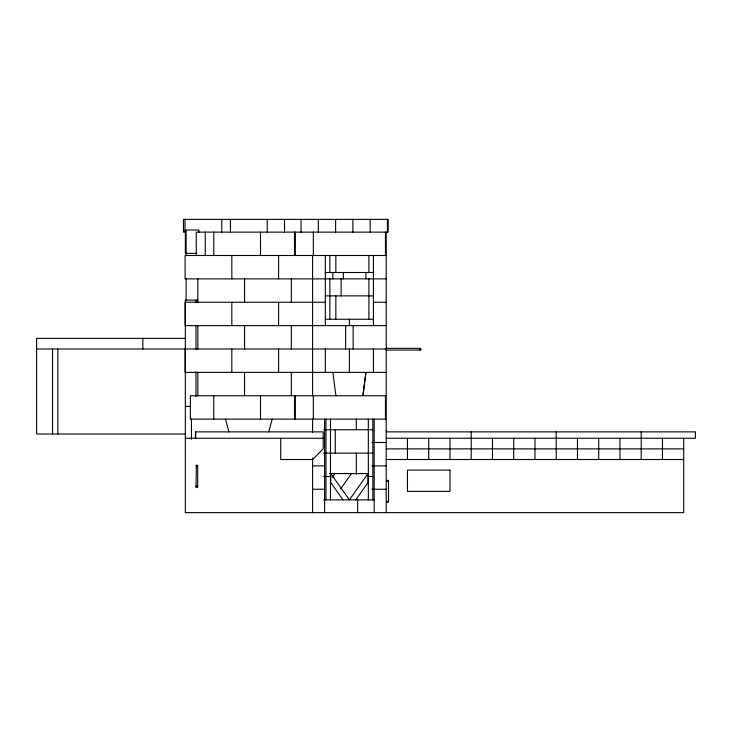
<?xml version="1.0" encoding="UTF-8"?>
<svg xmlns="http://www.w3.org/2000/svg" width="732" height="732" viewBox="0 0 732 732"><rect width="100%" height="100%" fill="white"/><g stroke="black" fill="none" stroke-linecap="round" stroke-linejoin="round"><path stroke-width="1.1" d="M196.03 486.634L196.542 485.957M197.704 486.853L196.752 487.585L196.03 486.853M386.78 480.869L387.933 480.192L388.28 481.5M268.736 431.871L272.213 419.125M332.374 477.209L334.936 473.577M340.563 488.994L351.461 473.577M329.427 473.577L367.995 473.577L349.402 499.874L330.809 473.577L330.809 482.598L343.024 499.874M355.77 499.874L367.995 482.598L367.995 473.577M388.299 501.658L388.299 500.45M197.274 466.568L197.549 465.396L196.377 465.122L195.975 487.073L197.677 487.073L197.677 465.817L195.975 465.817L196.634 466.677M388.125 501.786L387.274 501.786M420.26 348.368C417.386 350.216 423.123 350.216 420.26 348.368L386.084 348.368M185.754 232.126L183.476 232.126L183.476 219.371L388.207 219.371L388.207 232.126L196.249 232.126L196.249 255.505M186.12 253.373L196.752 253.373M386.167 255.505L185.086 255.505L185.086 278.874L386.212 278.874M325.337 272.496L373.421 272.496M325.337 295.874L329.839 295.874M329.995 295.874L373.421 295.874M197.814 300.129L185.352 300.129L185.324 512.629L683.715 512.629L683.715 438.248M325.337 302.252L185.086 302.252L185.086 325.621L386.212 325.621M373.421 302.252L386.212 302.252M325.337 319.253L373.421 319.253M185.123 338.376L36.6 338.376L36.6 434.003L185.699 434.003M36.6 348.999L386.212 348.999M386.084 350.07L420.26 350.07M386.212 372.378L185.086 372.378L185.086 348.999M386.212 395.747L190.375 395.747L190.375 419.125L386.212 419.125M185.352 406.379L190.659 406.379M323.681 429.748L372.844 429.748M386.212 430.928L386.853 430.928M386.212 431.871L695.4 431.871L695.4 438.248L386.212 438.248M185.324 438.248L323.215 438.248M371.938 442.503L386.212 442.503M386.212 448.872L683.715 448.872M323.681 453.126L372.844 453.126M386.212 459.504L683.715 459.504M312.582 465.872L324.605 465.872M371.938 465.872L386.212 465.872M323.681 476.495L330.471 476.495M368.333 476.495L372.844 476.495M312.582 489.251L324.605 489.251M371.938 489.251L386.212 489.251M323.681 499.874L374.189 499.874M386.835 501.905L388.536 501.905L388.536 480.649L386.835 480.649L387.1 481.656M197.192 485.957L197.704 486.634M225.465 419.125L228.942 431.871M332.868 372.378L335.897 395.747M662.46 438.248L662.46 459.504M641.214 431.871L641.214 459.504M619.958 438.248L619.958 459.504M598.712 438.248L598.712 459.504M577.466 438.248L577.466 459.504M556.21 431.871L556.21 459.504M534.964 438.248L534.964 459.504M513.708 438.248L513.708 459.504M492.462 438.248L492.462 459.504M471.216 431.871L471.216 459.504M449.96 438.248L449.96 459.504M428.714 438.248L428.714 459.504M420.479 349.438L420.479 350.07M407.459 438.248L407.459 459.504M387.448 219.371L387.448 232.126M386.212 232.126L386.212 512.629M385.462 232.126L385.462 255.505M385.462 395.747L385.462 419.125M374.189 419.125L374.189 512.629M373.421 255.505L373.421 325.621M373.421 348.999L373.421 372.378M372.844 419.125L372.844 499.874M370.172 219.371L370.172 232.126M368.91 255.505L368.91 272.496M368.91 278.874L368.91 319.253M368.333 419.125L368.333 499.874M365.909 272.496L365.909 278.874M357.664 499.874L357.664 512.629M356.31 419.125L356.31 429.748M356.31 453.126L356.31 474.272M353.153 325.621L353.153 348.999M352.888 219.371L352.888 232.126M349.374 319.253L349.374 325.621M349.374 348.999L349.374 372.378M345.641 325.621L345.641 348.999M343.363 272.496L343.363 278.874M341.112 278.874L341.112 295.874M335.851 255.505L335.851 272.496M335.851 295.874L335.851 319.253M335.613 219.371L335.613 232.126M335.274 429.748L335.274 453.126M332.85 272.496L332.85 278.874M330.471 419.125L330.471 499.874M329.839 255.505L329.839 272.496M329.839 278.874L329.839 319.253M325.96 419.125L325.96 499.874M325.337 255.505L325.337 325.621M325.337 348.999L325.337 372.378M324.605 419.125L324.605 512.629M318.329 219.371L318.329 232.126M313.333 232.126L313.333 255.505M313.333 395.747L313.333 419.125M312.582 255.505L312.582 395.747M312.582 419.125L312.582 432.484M312.582 458.086L312.582 512.629M301.053 219.371L301.053 232.126M295.307 232.126L295.307 255.505M295.307 395.747L295.307 419.125M294.511 232.126L294.511 255.505M294.511 395.747L294.511 419.125M291.327 278.874L291.327 302.252M291.327 325.621L291.327 348.999M291.327 372.378L291.327 395.747M284.528 219.371L284.528 232.126M280.713 438.248L280.713 459.504L312.582 459.504L323.215 448.872L323.215 431.871L195.444 431.871L195.444 438.248M278.59 255.505L278.59 278.874M278.59 302.252L278.59 325.621M278.59 348.999L278.59 372.378M267.244 219.371L267.244 232.126M260.51 232.126L260.51 255.505M260.51 395.747L260.51 419.125M244.57 278.874L244.57 302.252M244.57 325.621L244.57 348.999M244.57 372.378L244.57 395.747M231.834 255.505L231.834 278.874M231.834 302.252L231.834 325.621M231.834 348.999L231.834 372.378M230.434 219.371L230.434 232.126M221.787 219.371L221.787 232.126M213.762 232.126L213.762 255.505M213.753 395.747L213.762 419.125M205.262 232.126L205.262 255.505M198.875 232.227L198.875 230.004L186.12 230.004L186.12 255.605M197.823 278.874L197.823 302.252M197.823 325.621L197.823 348.999M197.823 372.378L197.823 395.747M195.975 300.129L195.975 302.408M195.975 325.191L195.975 349.255M195.975 371.911L195.975 396.433M195.709 431.871L195.709 438.248M191.464 419.125L191.464 439.163M186.12 278.974L186.12 300.129M185.352 230.004L185.352 253.373M184.976 219.371L184.976 232.126M142.85 338.376L142.85 348.999M57.846 348.999L57.846 434.003M52.539 348.999L52.539 434.003M365.927 372.378L362.926 395.747L365.927 372.378M449.96 470.127L407.459 470.127L407.459 491.373L449.96 491.373L449.96 470.127"/></g></svg>
